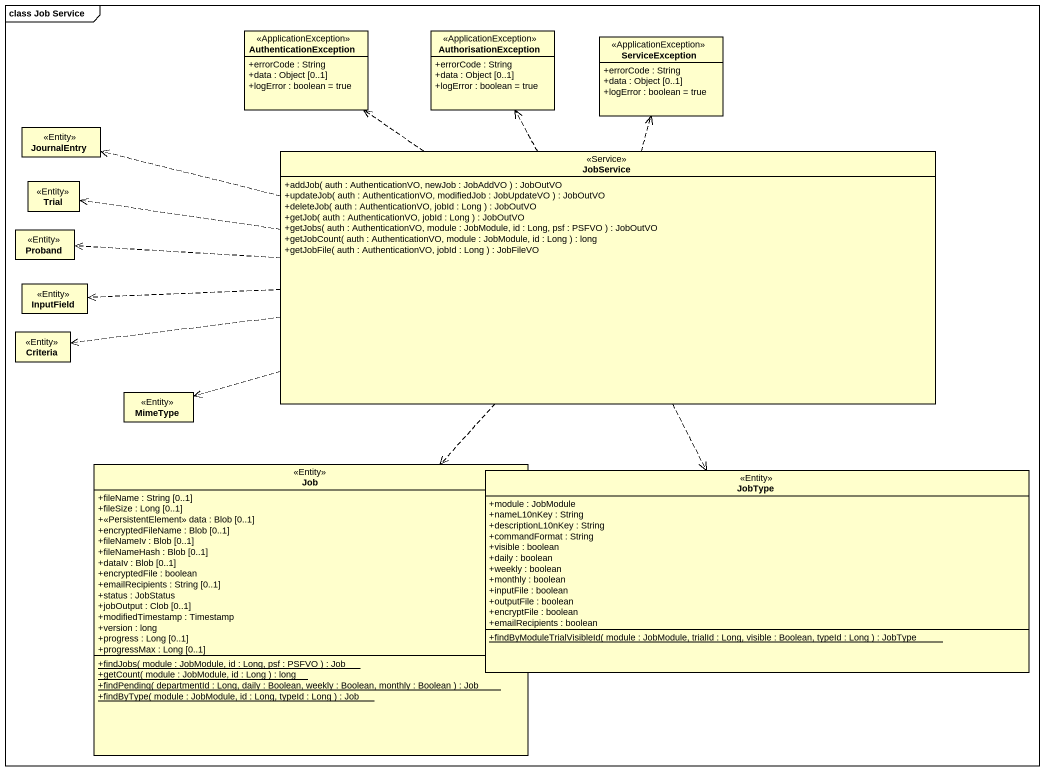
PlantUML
@startuml
mainframe class Job Service
hide circle
hide empty members
skinparam classAttributeIconSize 0
class AuthenticationException <<ApplicationException>> {
  +errorCode : String
  +data : Object [0..1]
  +logError : boolean = true
}
class AuthorisationException <<ApplicationException>> {
  +errorCode : String
  +data : Object [0..1]
  +logError : boolean = true
}
class ServiceException <<ApplicationException>> {
  +errorCode : String
  +data : Object [0..1]
  +logError : boolean = true
}
class JournalEntry <<Entity>>
class JobService <<Service>> {
  +addJob( auth : AuthenticationVO, newJob : JobAddVO ) : JobOutVO
  +updateJob( auth : AuthenticationVO, modifiedJob : JobUpdateVO ) : JobOutVO
  +deleteJob( auth : AuthenticationVO, jobId : Long ) : JobOutVO
  +getJob( auth : AuthenticationVO, jobId : Long ) : JobOutVO
  +getJobs( auth : AuthenticationVO, module : JobModule, id : Long, psf : PSFVO ) : JobOutVO
  +getJobCount( auth : AuthenticationVO, module : JobModule, id : Long ) : long
  +getJobFile( auth : AuthenticationVO, jobId : Long ) : JobFileVO
}
class Trial <<Entity>>
class Proband <<Entity>>
class InputField <<Entity>>
class Criteria <<Entity>>
class MimeType <<Entity>>
class Job <<Entity>> {
  +fileName : String [0..1]
  +fileSize : Long [0..1]
  +<<PersistentElement>> data : Blob [0..1]
  +encryptedFileName : Blob [0..1]
  +fileNameIv : Blob [0..1]
  +fileNameHash : Blob [0..1]
  +dataIv : Blob [0..1]
  +encryptedFile : boolean
  +emailRecipients : String [0..1]
  +status : JobStatus
  +jobOutput : Clob [0..1]
  +modifiedTimestamp : Timestamp
  +version : long
  +progress : Long [0..1]
  +progressMax : Long [0..1]
  {static} +findJobs( module : JobModule, id : Long, psf : PSFVO ) : Job
  {static} +getCount( module : JobModule, id : Long ) : long
  {static} +findPending( departmentId : Long, daily : Boolean, weekly : Boolean, monthly : Boolean ) : Job
  {static} +findByType( module : JobModule, id : Long, typeId : Long ) : Job
}
class JobType <<Entity>> {
  +module : JobModule
  +nameL10nKey : String
  +descriptionL10nKey : String
  +commandFormat : String
  +visible : boolean
  +daily : boolean
  +weekly : boolean
  +monthly : boolean
  +inputFile : boolean
  +outputFile : boolean
  +encryptFile : boolean
  +emailRecipients : boolean
  {static} +findByModuleTrialVisibleId( module : JobModule, trialId : Long, visible : Boolean, typeId : Long ) : JobType
}
JobService .up.> AuthenticationException
JobService .up.> AuthorisationException
JobService .up.> ServiceException
JobService .left.> JournalEntry
JobService .left.> Trial
JobService .left.> Proband
JobService .left.> InputField
JobService .left.> Criteria
JobService .left.> MimeType
JobService ..> Job
JobService ..> JobType
@enduml
